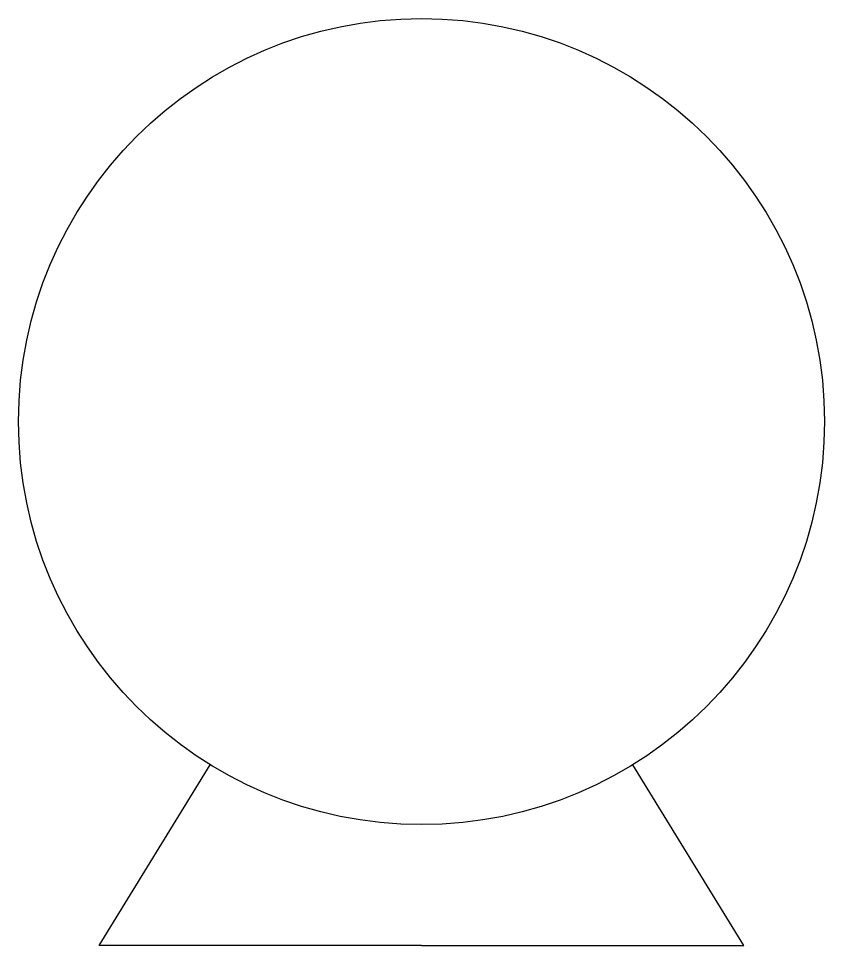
# Model space of a CAD drawing. Header units: millimetres. Extents: x 3497.6 to 3517.6, y 1661.5 to 1684.5.
import ezdxf

# ---------------------------------------------------------------- set-up
doc = ezdxf.new("R2010")
doc.units = ezdxf.units.MM

msp = doc.modelspace()

# ---------------------------------------------------------------- linework, layer by layer
for p, q in [((3499.589, 1661.541), (3502.348, 1666.024)), ((3515.589, 1661.541), (3512.83, 1666.024)), ((3507.589, 1661.541), (3499.589, 1661.541)), ((3507.589, 1661.541), (3515.589, 1661.541))]:
    msp.add_line(p, q)
msp.add_circle((3507.589, 1674.541), 10)

doc.saveas('drawing.dxf')
